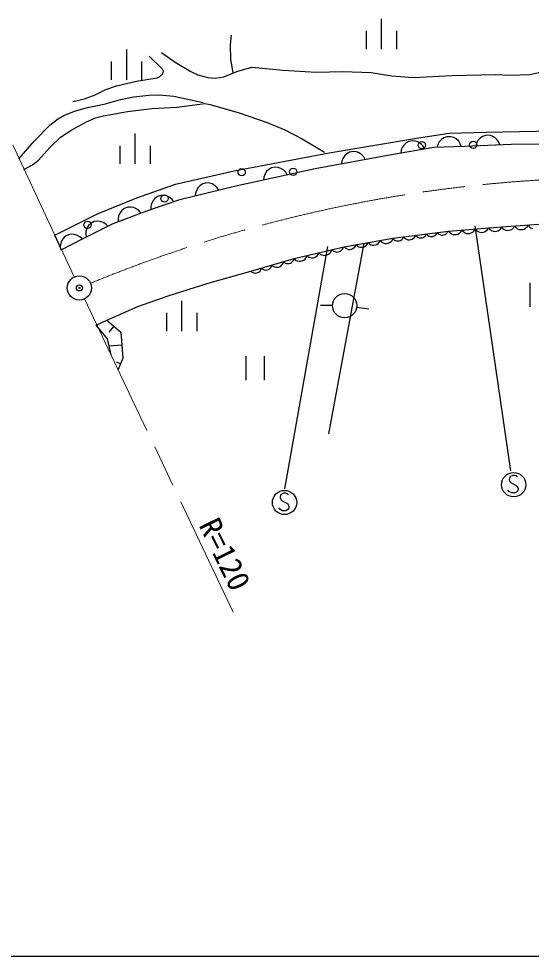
# Model space of a CAD drawing. Units: millimetres, scale not verified. Extents: x 40000 to 680000, y 20000 to 380000.
# Drawn here: x 271031 to 313250, y 205000 to 282289 of the extents above; entities that cross this region are included whole.
import ezdxf
from ezdxf.enums import TextEntityAlignment as Align

# ---------------------------------------------------------------- set-up
doc = ezdxf.new("R2010")
doc.units = ezdxf.units.MM
doc.header["$LTSCALE"] = 1000
doc.header["$PDMODE"] = 32
doc.header["$PDSIZE"] = 500
doc.linetypes.add('CHAIN', pattern=[18.5, 12, -1.5, 3.5, -1.5])
for name, color, linetype, lineweight in [('M-BGD', 7, 'Continuous', 25), ('M-BGD-EXST', 7, 'Continuous', 25), ('M-BMK', 2, 'CHAIN', 13), ('M-BMK-SRVR', 3, 'Continuous', 25), ('M-STR-HTXT', 7, 'Continuous', 13), ('M-TTL-BAND', 7, 'Continuous', 25)]:
    doc.layers.add(name, color=color, linetype=linetype, lineweight=lineweight)
doc.layers.add('M-OTRS', color=6, linetype='Continuous')
doc.styles.add('ＭＳ ゴシック', font='')
doc.styles.get('ＭＳ ゴシック').set_extended_font_data('MS Gothic')

msp = doc.modelspace()

# ---------------------------------------------------------------- linework, layer by layer
at = {"layer": 'M-BGD'}
for p, q in [((300890, 282289), (300890, 279789)), ((299639, 281289), (299639, 279789)), ((302140, 281289), (302140, 279789)), ((279904, 279762), (279904, 277263)), ((278653, 278762), (278653, 277263)), ((281154, 278762), (281154, 277263)), ((303799, 272447), (306480, 272851)), ((306480, 272851), (309548, 272931)), ((309548, 272931), (315644, 273052)), ((280603, 272818), (280603, 270319)), ((296613, 271237), (303799, 272447)), ((302954, 272058), (302778, 271905)), ((303177, 272178), (302954, 272058)), ((303492, 272233), (303177, 272178)), ((303742, 272195), (303492, 272233)), ((303960, 272111), (303742, 272195)), ((304192, 271949), (303960, 272111)), ((305673, 272135), (305559, 271931)), ((305866, 272341), (305673, 272135)), ((306062, 272468), (305866, 272341)), ((306300, 272555), (306062, 272468)), ((306620, 272565), (306300, 272555)), ((306862, 272493), (306620, 272565)), ((307066, 272379), (306862, 272493)), ((307272, 272186), (307066, 272379)), ((307398, 271990), (307272, 272186)), ((308858, 272248), (308746, 272043)), ((309049, 272456), (308858, 272248)), ((309244, 272584), (309049, 272456)), ((309480, 272674), (309244, 272584)), ((309800, 272688), (309480, 272674)), ((310043, 272618), (309800, 272688)), ((310248, 272506), (310043, 272618)), ((310456, 272315), (310248, 272506)), ((310585, 272120), (310456, 272315)), ((310675, 271884), (310585, 272120)), ((279353, 271818), (279353, 270319)), ((281853, 271818), (281853, 270319)), ((298283, 271287), (298062, 271164)), ((298598, 271345), (298283, 271287)), ((298849, 271310), (298598, 271345)), ((299067, 271229), (298849, 271310)), ((305215, 271680), (301743, 271075)), ((302531, 271456), (302494, 271206)), ((302615, 271674), (302531, 271456)), ((302778, 271905), (302615, 271674)), ((304344, 271772), (304192, 271949)), ((304464, 271550), (304344, 271772)), ((307758, 271761), (305215, 271680)), ((305559, 271931), (305487, 271689)), ((307486, 271753), (307398, 271990)), ((311593, 271923), (307758, 271761)), ((308746, 272043), (308676, 271800)), ((316962, 271963), (311593, 271923)), ((288782, 269744), (296613, 271237)), ((301743, 271075), (295446, 269905)), ((297646, 270558), (297611, 270307)), ((297727, 270776), (297646, 270558)), ((297887, 271010), (297727, 270776)), ((298062, 271164), (297887, 271010)), ((299301, 271069), (299067, 271229)), ((299455, 270894), (299301, 271069)), ((299578, 270673), (299455, 270894)), ((283938, 268654), (288782, 269744)), ((295446, 269905), (288906, 268493)), ((291624, 269857), (291454, 269698)), ((291842, 269986), (291624, 269857)), ((292155, 270054), (291842, 269986)), ((292406, 270026), (292155, 270054)), ((292627, 269951), (292406, 270026)), ((292865, 269798), (292627, 269951)), ((293024, 269628), (292865, 269798)), ((291226, 269239), (291198, 268988)), ((291301, 269460), (291226, 269239)), ((291454, 269698), (291301, 269460)), ((293153, 269410), (293024, 269628)), ((280749, 267525), (283938, 268654)), ((288906, 268493), (284180, 267323)), ((285806, 268385), (285660, 268143)), ((285972, 268549), (285806, 268385)), ((286186, 268685), (285972, 268549)), ((286496, 268761), (286186, 268685)), ((286748, 268742), (286496, 268761)), ((286971, 268673), (286748, 268742)), ((287214, 268527), (286971, 268673)), ((287378, 268362), (287214, 268527)), ((287514, 268148), (287378, 268362)), ((277519, 266193), (280749, 267525)), ((282245, 267471), (282094, 267293)), ((282447, 267623), (282245, 267471)), ((282750, 267726), (282447, 267623)), ((283003, 267727), (282750, 267726)), ((283231, 267677), (283003, 267727)), ((283485, 267552), (283231, 267677)), ((283663, 267401), (283485, 267552)), ((285592, 267920), (285572, 267668)), ((285660, 268143), (285592, 267920)), ((280017, 266753), (279717, 266640)), ((280270, 266763), (280017, 266753)), ((280499, 266721), (280270, 266763)), ((280757, 266604), (280499, 266721)), ((284180, 267323), (281556, 266435)), ((281969, 267039), (281919, 266811)), ((281919, 266811), (281921, 266559)), ((282094, 267293), (281969, 267039)), ((283815, 267200), (283663, 267401)), ((273990, 264450), (277519, 266193)), ((281556, 266435), (278771, 265386)), ((279259, 266040), (279217, 265811)), ((279376, 266298), (279259, 266040)), ((279521, 266481), (279376, 266298)), ((279717, 266640), (279521, 266481)), ((280940, 266460), (280757, 266604)), ((281099, 266263), (280940, 266460)), ((278771, 265386), (276187, 264095)), ((276781, 265241), (276656, 265045)), ((276960, 265420), (276781, 265241)), ((277246, 265563), (276960, 265420)), ((277497, 265599), (277246, 265563)), ((277729, 265581), (277497, 265599)), ((277998, 265492), (277729, 265581)), ((278194, 265367), (277998, 265492)), ((278373, 265188), (278194, 265367)), ((279217, 265811), (279227, 265558)), ((306446, 264790), (310793, 265134)), ((310776, 265022), (310833, 265137)), ((310793, 265134), (315184, 265435)), ((310793, 265134), (310866, 265029)), ((311832, 265095), (311891, 265209)), ((311891, 265209), (311964, 265104)), ((311964, 265104), (312034, 265043)), ((312869, 265100), (312930, 265170)), ((312930, 265170), (312988, 265284)), ((312988, 265284), (313062, 265179)), ((313062, 265179), (313132, 265118)), ((313132, 265118), (313224, 265058)), ((274555, 263242), (273990, 264450)), ((274840, 264339), (274664, 264157)), ((275124, 264487), (274840, 264339)), ((275373, 264527), (275124, 264487)), ((275606, 264514), (275373, 264527)), ((275876, 264429), (275606, 264514)), ((276075, 264307), (275876, 264429)), ((276566, 264776), (276548, 264544)), ((276548, 264544), (276584, 264294)), ((276656, 265045), (276566, 264776)), ((301841, 264188), (306446, 264790)), ((303679, 264327), (303726, 264434)), ((303726, 264434), (303791, 264352)), ((303791, 264352), (303851, 264305)), ((304365, 264264), (304465, 264331)), ((304465, 264331), (304530, 264394)), ((304530, 264394), (304576, 264454)), ((304576, 264454), (304618, 264551)), ((304618, 264551), (304683, 264468)), ((304683, 264468), (304744, 264422)), ((304744, 264422), (304822, 264378)), ((304822, 264378), (304936, 264338)), ((304936, 264338), (305046, 264334)), ((305046, 264334), (305153, 264348)), ((305153, 264348), (305258, 264380)), ((305258, 264380), (305358, 264448)), ((305358, 264448), (305422, 264511)), ((305422, 264511), (305469, 264571)), ((305469, 264571), (305511, 264667)), ((305511, 264667), (305576, 264585)), ((305576, 264585), (305637, 264539)), ((305637, 264539), (305715, 264494)), ((305715, 264494), (305829, 264455)), ((305829, 264455), (305938, 264451)), ((305938, 264451), (306046, 264465)), ((306046, 264465), (306150, 264497)), ((306150, 264497), (306250, 264565)), ((306250, 264565), (306315, 264627)), ((306315, 264627), (306361, 264688)), ((306361, 264688), (306403, 264784)), ((306446, 264790), (306521, 264685)), ((306521, 264685), (306592, 264625)), ((306592, 264625), (306685, 264566)), ((306685, 264566), (306822, 264511)), ((306822, 264511), (306955, 264499)), ((306955, 264499), (307087, 264509)), ((307087, 264509), (307216, 264542)), ((307216, 264542), (307343, 264618)), ((307343, 264618), (307425, 264691)), ((307425, 264691), (307486, 264762)), ((307486, 264762), (307543, 264877)), ((307543, 264877), (307618, 264772)), ((307618, 264772), (307689, 264712)), ((307689, 264712), (307782, 264653)), ((307782, 264653), (307918, 264597)), ((307918, 264597), (308052, 264586)), ((308052, 264586), (308183, 264596)), ((308183, 264596), (308313, 264629)), ((308313, 264629), (308440, 264705)), ((308440, 264705), (308522, 264778)), ((308522, 264778), (308583, 264849)), ((308583, 264849), (308640, 264963)), ((308640, 264963), (308714, 264859)), ((308714, 264859), (308785, 264798)), ((308785, 264798), (308878, 264740)), ((308878, 264740), (309015, 264684)), ((309015, 264684), (309149, 264673)), ((309149, 264673), (309280, 264683)), ((309280, 264683), (309410, 264716)), ((309410, 264716), (309536, 264792)), ((309536, 264792), (309619, 264864)), ((309619, 264864), (309680, 264935)), ((309680, 264935), (309737, 265050)), ((309737, 265050), (309811, 264946)), ((309811, 264946), (309882, 264885)), ((309882, 264885), (309975, 264826)), ((309975, 264826), (310112, 264771)), ((310112, 264771), (310245, 264760)), ((310245, 264760), (310377, 264770)), ((310377, 264770), (310507, 264802)), ((310507, 264802), (310633, 264879)), ((310633, 264879), (310716, 264951)), ((310716, 264951), (310776, 265022)), ((310866, 265029), (310937, 264967)), ((310937, 264967), (311029, 264908)), ((311029, 264908), (311165, 264851)), ((311165, 264851), (311299, 264838)), ((311299, 264838), (311430, 264847)), ((311430, 264847), (311561, 264878)), ((311561, 264878), (311688, 264953)), ((311688, 264953), (311771, 265025)), ((311771, 265025), (311832, 265095)), ((312034, 265043), (312127, 264983)), ((312127, 264983), (312263, 264926)), ((312263, 264926), (312396, 264913)), ((312396, 264913), (312528, 264922)), ((312528, 264922), (312658, 264953)), ((312658, 264953), (312785, 265028)), ((312785, 265028), (312869, 265100)), ((313224, 265058), (313361, 265001)), ((274458, 263688), (274444, 263455)), ((274543, 263958), (274458, 263688)), ((274664, 264157), (274543, 263958)), ((276187, 264095), (274555, 263242)), ((276257, 264132), (276075, 264307)), ((299471, 263780), (296549, 248057)), ((297839, 263499), (301841, 264188)), ((298733, 263491), (298782, 263560)), ((298782, 263560), (298824, 263669)), ((298824, 263669), (298901, 263580)), ((298901, 263580), (298970, 263531)), ((299542, 263508), (299650, 263588)), ((299650, 263588), (299719, 263660)), ((299719, 263660), (299768, 263730)), ((299768, 263730), (299810, 263838)), ((299810, 263838), (299886, 263750)), ((299886, 263750), (299956, 263701)), ((299956, 263701), (300045, 263655)), ((300045, 263655), (300173, 263617)), ((300173, 263617), (300295, 263617)), ((300295, 263617), (300413, 263638)), ((300413, 263638), (300528, 263678)), ((300528, 263678), (300636, 263757)), ((300636, 263757), (300705, 263830)), ((300705, 263830), (300754, 263899)), ((300754, 263899), (300796, 264008)), ((300796, 264008), (300880, 263911)), ((300880, 263911), (300956, 263857)), ((300956, 263857), (301054, 263807)), ((301054, 263807), (301195, 263764)), ((301195, 263764), (301329, 263765)), ((301329, 263765), (301459, 263787)), ((301459, 263787), (301585, 263831)), ((301585, 263831), (301704, 263919)), ((301704, 263919), (301780, 263998)), ((301780, 263998), (301834, 264075)), ((301834, 264075), (301880, 264194)), ((301841, 264188), (301906, 264105)), ((301906, 264105), (301967, 264059)), ((301967, 264059), (302045, 264015)), ((302045, 264015), (302160, 263975)), ((302160, 263975), (302269, 263971)), ((302269, 263971), (302376, 263985)), ((302376, 263985), (302481, 264017)), ((302481, 264017), (302581, 264085)), ((302581, 264085), (302645, 264148)), ((302645, 264148), (302692, 264208)), ((302692, 264208), (302734, 264304)), ((302734, 264304), (302806, 264213)), ((302806, 264213), (302874, 264161)), ((302874, 264161), (302961, 264112)), ((302961, 264112), (303088, 264068)), ((303088, 264068), (303209, 264064)), ((303209, 264064), (303328, 264080)), ((303328, 264080), (303445, 264115)), ((303445, 264115), (303556, 264190)), ((303556, 264190), (303627, 264260)), ((303627, 264260), (303679, 264327)), ((303851, 264305), (303930, 264261)), ((303930, 264261), (304044, 264222)), ((304044, 264222), (304153, 264218)), ((304153, 264218), (304260, 264232)), ((304260, 264232), (304365, 264264)), ((274444, 263455), (274485, 263206)), ((293707, 262510), (297839, 263499)), ((295606, 262739), (295670, 262816)), ((295670, 262816), (295715, 262888)), ((295715, 262888), (295750, 262999)), ((295750, 262999), (295840, 262907)), ((295840, 262907), (295919, 262859)), ((295919, 262859), (296020, 262815)), ((296020, 262815), (296164, 262782)), ((296164, 262782), (296297, 262791)), ((296297, 262791), (296426, 262822)), ((296426, 262822), (296549, 262874)), ((296549, 262874), (296662, 262969)), ((296662, 262969), (296732, 263053)), ((296732, 263053), (296781, 263133)), ((296781, 263133), (296820, 263255)), ((296820, 263255), (296901, 263172)), ((296901, 263172), (296974, 263128)), ((296974, 263128), (297066, 263088)), ((297066, 263088), (297196, 263058)), ((297196, 263058), (297318, 263066)), ((297318, 263066), (297434, 263094)), ((297434, 263094), (297546, 263141)), ((297546, 263141), (297649, 263228)), ((297649, 263228), (297713, 263305)), ((297713, 263305), (297757, 263377)), ((297757, 263377), (297792, 263488)), ((297839, 263499), (297915, 263411)), ((297915, 263411), (297984, 263362)), ((297984, 263362), (298073, 263316)), ((298073, 263316), (298202, 263278)), ((298202, 263278), (298323, 263278)), ((298323, 263278), (298442, 263299)), ((298442, 263299), (298557, 263339)), ((298557, 263339), (298665, 263418)), ((298665, 263418), (298733, 263491)), ((298970, 263531), (299059, 263486)), ((299059, 263486), (299187, 263447)), ((299187, 263447), (299309, 263448)), ((299309, 263448), (299427, 263468)), ((299427, 263468), (299542, 263508)), ((290158, 261479), (293707, 262510)), ((292716, 261993), (292776, 262073)), ((292776, 262073), (292817, 262147)), ((292817, 262147), (292847, 262260)), ((292847, 262260), (292924, 262189)), ((292924, 262189), (292991, 262152)), ((292991, 262152), (293075, 262120)), ((293075, 262120), (293194, 262099)), ((293194, 262099), (293303, 262111)), ((293303, 262111), (293406, 262142)), ((293406, 262142), (293505, 262189)), ((293505, 262189), (293594, 262271)), ((293594, 262271), (293648, 262343)), ((293648, 262343), (293685, 262410)), ((293685, 262410), (293711, 262511)), ((293707, 262510), (293797, 262418)), ((293797, 262418), (293877, 262370)), ((293877, 262370), (293978, 262326)), ((293978, 262326), (294121, 262292)), ((294121, 262292), (294255, 262302)), ((294255, 262302), (294383, 262333)), ((294383, 262333), (294506, 262385)), ((294506, 262385), (294619, 262480)), ((294619, 262480), (294690, 262564)), ((294690, 262564), (294739, 262644)), ((294739, 262644), (294777, 262766)), ((294777, 262766), (294859, 262683)), ((294859, 262683), (294931, 262639)), ((294931, 262639), (295023, 262599)), ((295023, 262599), (295154, 262568)), ((295154, 262568), (295275, 262577)), ((295275, 262577), (295392, 262605)), ((295392, 262605), (295504, 262652)), ((295504, 262652), (295606, 262739)), ((286632, 260488), (290158, 261479)), ((290158, 261479), (290235, 261408)), ((290235, 261408), (290302, 261371)), ((290302, 261371), (290386, 261339)), ((290386, 261339), (290505, 261317)), ((290505, 261317), (290613, 261330)), ((290613, 261330), (290717, 261360)), ((290717, 261360), (290816, 261408)), ((290816, 261408), (290905, 261490)), ((290905, 261490), (290959, 261562)), ((290959, 261562), (290995, 261629)), ((290995, 261629), (291022, 261730)), ((291022, 261730), (291099, 261659)), ((291099, 261659), (291166, 261622)), ((291166, 261622), (291250, 261590)), ((291250, 261590), (291369, 261569)), ((291369, 261569), (291478, 261581)), ((291478, 261581), (291582, 261611)), ((291582, 261611), (291680, 261659)), ((291680, 261659), (291769, 261741)), ((291769, 261741), (291823, 261813)), ((291823, 261813), (291860, 261880)), ((291860, 261880), (291887, 261981)), ((291887, 261981), (291972, 261902)), ((291972, 261902), (292046, 261861)), ((292046, 261861), (292140, 261826)), ((292140, 261826), (292272, 261802)), ((292272, 261802), (292393, 261816)), ((292393, 261816), (292508, 261849)), ((292508, 261849), (292618, 261902)), ((292618, 261902), (292716, 261993)), ((283327, 259453), (286632, 260488)), ((313144, 260530), (313144, 258530)), ((280837, 258572), (283327, 259453)), ((284450, 259032), (284450, 256533)), ((278281, 257427), (280837, 258572)), ((296883, 258639), (295883, 258639)), ((298875, 258508), (299866, 258377)), ((277421, 257030), (278281, 257427)), ((278281, 257427), (279427, 256458)), ((283200, 258033), (283200, 256533)), ((285701, 258033), (285701, 256533)), ((278347, 255907), (277421, 257030)), ((278854, 256942), (278440, 256454)), ((278645, 254570), (278347, 255907)), ((279427, 256458), (279603, 254299)), ((279515, 255378), (278484, 255294)), ((279603, 254299), (279211, 253376)), ((289742, 254481), (289742, 252481)), ((291263, 252481), (291263, 254481)), ((279407, 253838), (279095, 253970))]:
    msp.add_line(p, q, dxfattribs=at)
for points in [[(288531, 280934), (288445, 280135), (288465, 278943), (288661, 277846)], [(275481, 275455), (276454, 275698), (277314, 276030), (278215, 276468), (279092, 276761), (280722, 277152), (282431, 277427), (282619, 277492), (282887, 277741), (282945, 277966), (282857, 278164), (281785, 279215)], [(282777, 279504), (283920, 278696), (285194, 277931), (285773, 277673), (286621, 277438), (287223, 277402), (287933, 277500), (289008, 277931), (290229, 278285), (292822, 278037), (295537, 277890), (297738, 277936), (300065, 277870), (301762, 277593), (303515, 277450), (306729, 277616), (310286, 277686), (311573, 277625), (313129, 277681), (313873, 277852)], [(271049, 270732), (272337, 272221), (273604, 273524), (274232, 274021), (274757, 274324), (275629, 274675), (276700, 274980), (278064, 275249), (279413, 275624), (280504, 275849), (281742, 275986), (282611, 276013), (283808, 275915), (286228, 275373)], [(271454, 269868), (272159, 270247), (272654, 270644), (273603, 271687), (274483, 272515), (275403, 273134), (276611, 273802), (277340, 274126), (278005, 274293), (279990, 274643), (282021, 274889), (284065, 275000), (285960, 275243), (286349, 275296), (286807, 275207), (289187, 274526), (291504, 273749), (292954, 273119), (294381, 272383), (296211, 271282)]]:
    msp.add_lwpolyline(points, dxfattribs=at)
for centre, major_axis in [((304232, 271867), (300, 0)), ((308475, 271899), (300, 0)), ((289396, 269635), (300, 0)), ((293639, 269667), (300, 0)), ((283047, 267467), (300, 0)), ((276698, 265298), (300, 0)), ((297883, 258639), (1000, 0))]:
    msp.add_ellipse(centre, major_axis=major_axis, ratio=0.999483, dxfattribs=at)
at = {"layer": 'M-BGD-EXST'}
for p, q in [((308597, 265217), (311547, 245021)), ((292963, 243547), (296503, 263521)), ((311483, 244514), (311443, 244274)), ((311443, 244274), (311523, 244074)), ((311723, 244634), (311483, 244514)), ((311883, 244634), (311723, 244634)), ((312043, 244594), (311883, 244634)), ((312123, 244514), (312043, 244594)), ((311523, 244074), (312083, 243754)), ((312083, 243754), (312163, 243554)), ((312163, 243554), (312123, 243314)), ((292606, 243051), (292566, 242811)), ((292566, 242811), (292646, 242611)), ((292846, 243171), (292606, 243051)), ((293006, 243171), (292846, 243171)), ((293166, 243131), (293006, 243171)), ((293246, 243051), (293166, 243131)), ((311403, 243314), (311323, 243434)), ((311643, 243194), (311403, 243314)), ((311923, 243194), (311643, 243194)), ((312123, 243314), (311923, 243194)), ((292526, 241851), (292446, 241971)), ((292646, 242611), (293206, 242291)), ((293206, 242291), (293286, 242091)), ((293286, 242091), (293246, 241851)), ((292766, 241731), (292526, 241851)), ((293046, 241731), (292766, 241731)), ((293246, 241851), (293046, 241731))]:
    msp.add_line(p, q, dxfattribs=at)
for centre in [(311803, 243874), (292926, 242411)]:
    msp.add_ellipse(centre, major_axis=(1000, 0), ratio=0.999483, dxfattribs=at)
at = {"layer": 'M-BMK'}
for p, q in [((275606, 261004), (267483, 278494)), ((276455, 259194), (288686, 233376))]:
    msp.add_line(p, q, dxfattribs=at)
msp.add_ellipse((320897, 154241), major_axis=(115023, 0), ratio=0.999483, start_param=1.567708, end_param=1.962831, dxfattribs=at)
at = {"layer": 'M-BMK-SRVR'}
for major_axis in [(1000, 0), (40, 0)]:
    msp.add_ellipse((276027, 260098), major_axis=major_axis, ratio=0.999483, dxfattribs=at)
at = {"layer": 'M-OTRS'}
msp.add_point((276027, 260098), dxfattribs=at)
at = {"layer": 'M-TTL-BAND'}
msp.add_line((40000, 205000), (579000, 205000), dxfattribs=at)

# ---------------------------------------------------------------- texts
at = {"layer": 'M-STR-HTXT', "style": 'ＭＳ ゴシック'}
msp.add_text('R=120', height=1833, rotation=296.112, dxfattribs=at).set_placement((285331, 240303), align=Align.BOTTOM_LEFT)

doc.saveas('drawing.dxf')
